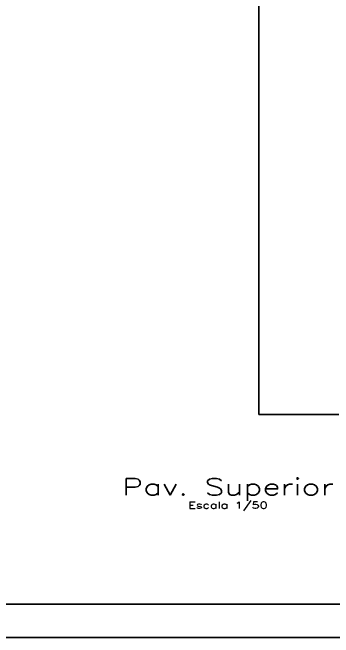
# Model space of a CAD drawing. Extents: x 241 to 398, y 106 to 179.
# Drawn here: x 254.89 to 259.69, y 105.58 to 114.92 of the extents above; entities that cross this region are included whole.
import ezdxf
from ezdxf.enums import TextEntityAlignment as Align

# ---------------------------------------------------------------- set-up
doc = ezdxf.new("R2010")
doc.units = 0
doc.layers.get('0').update_dxf_attribs({"linetype": 'CONTINUOUS'})
doc.layers.add('ALVVISTA', color=8, linetype='CONTINUOUS')
doc.layers.add('ESPEC', color=7, linetype='CONTINUOUS')
doc.styles.add('REGUA200', font='romans.shx', dxfattribs={"width": 1.4})
doc.styles.add('REGUA80', font='romans.shx', dxfattribs={"width": 1.4})

# ---------------------------------------------------------------- blocks, each defined once
blk = doc.blocks.new('TITUL2')
at = {"color": 6, "style": 'REGUA200', "width": 1.4}
blk.add_attdef('TITULO', text='', height=5, dxfattribs=at).set_placement((0, 0), align=Align.CENTER)
at = {"color": 0, "style": 'REGUA80', "width": 1.4}
blk.add_attdef('ESCALA', text='', height=2, dxfattribs=at).set_placement((0, -4), align=Align.CENTER)

msp = doc.modelspace()

# ---------------------------------------------------------------- linework, layer by layer
msp.add_line((279.1371, 105.5821), (241.524, 105.5821))
at = {"const_width": 0.0236}
msp.add_lwpolyline([(242.024, 139.7921), (278.6371, 139.7921), (278.6371, 106.0821), (242.024, 106.0821)], close=True, dxfattribs=at)
at = {"layer": 'ALVVISTA'}
for p in [(258.5711, 138.9169, -3.35), (259.7711, 108.9169, -3.35)]:
    msp.add_line(p, (258.5711, 108.9169, -3.35), dxfattribs=at)

# ---------------------------------------------------------------- block references
at = {"layer": 'ESPEC', "xscale": 0.05, "yscale": 0.05, "zscale": 0.05}
msp.add_blockref('TITUL2', (258.1095, 107.709, -3.35), dxfattribs=at).add_auto_attribs({'TITULO': 'Pav. Superior', 'ESCALA': 'Escala 1/50'})

doc.saveas('drawing.dxf')
